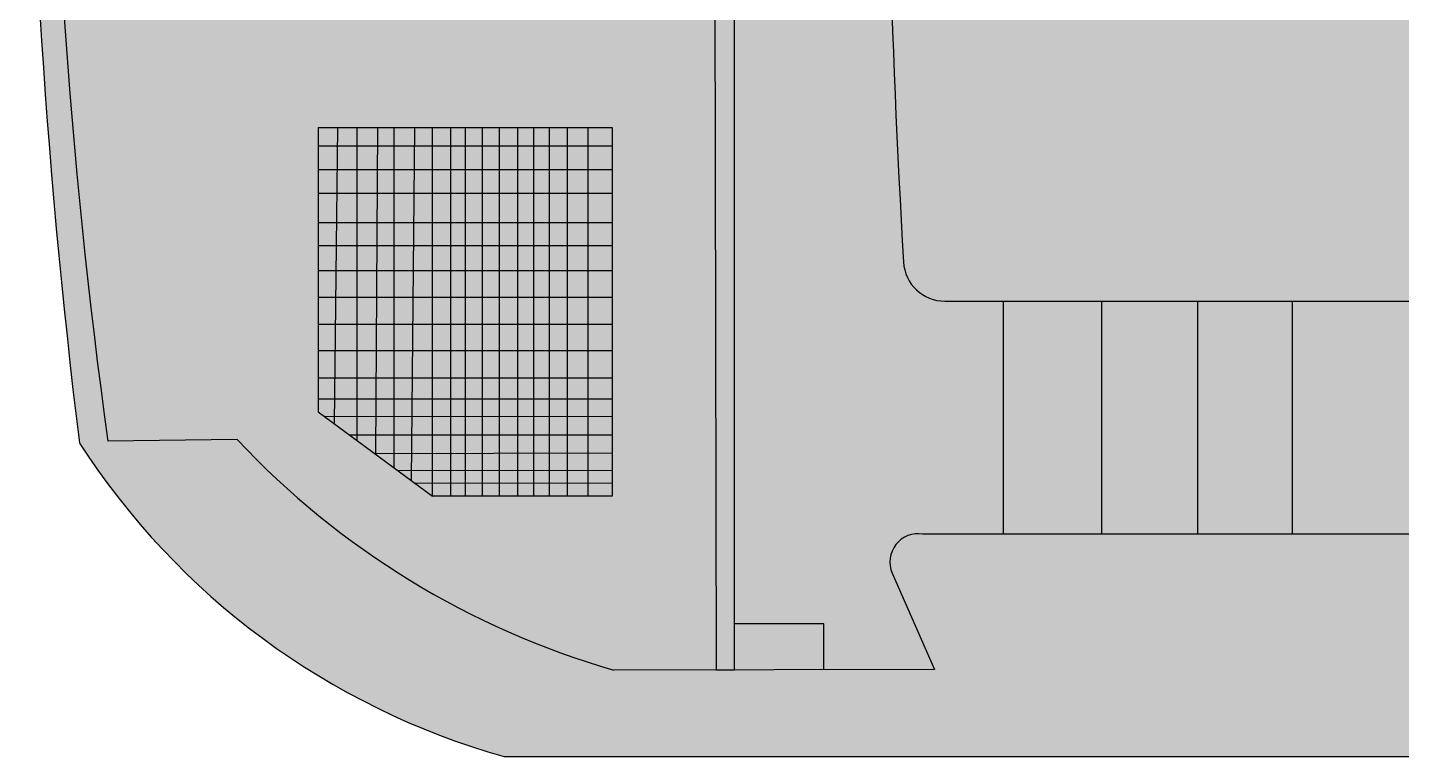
# Model space of a CAD drawing. Header units: millimetres. Extents: x 22013 to 1095811, y 1491 to 706158.
# Drawn here: x 32577 to 102226, y 198323 to 235288 of the extents above; entities that cross this region are included whole.
import ezdxf

# ---------------------------------------------------------------- set-up
doc = ezdxf.new("R2010")
doc.units = ezdxf.units.MM

msp = doc.modelspace()

# ---------------------------------------------------------------- hatches: boundary and pattern name
at = {"true_color": 0x212121}
h = msp.add_hatch(color=250, dxfattribs=at)
h.dxf.hatch_style = 1
h.paths.add_polyline_path([(431862, 211063, 0.16636), (491266, 255226, 0.295748), (492096, 258550, 0.124558), (450374, 296687, 0.075296), (395544, 312493, 0.019114), (299986, 317003), (57752, 317003, 0.195651), (35430, 301384, 0.062895), (35208, 214220, 0.182814), (56732, 198323), (307433, 198323, 0.014471), (376490, 201182, 0.05775)])
h.paths.add_polyline_path([(43199, 214403), (36648, 214306, -0.068953), (36734, 301271), (43967, 301271, -0.178262), (63648, 312237), (78733, 312237), (76159, 307450, 0.473331), (77810, 305527), (107017, 305860), (112918, 311081), (112918, 311981), (145027, 311981), (160514, 312682), (160514, 314311), (332923, 314279), (368746, 312872), (401369, 308243, -0.189437), (483199, 259952), (483199, 255305, -0.161208), (423965, 213668, -0.080725), (339061, 201370), (174256, 200869), (156956, 202464), (114056, 202464), (106777, 209603), (77953, 209603, 0.594095), (76414, 207623), (78546, 202730), (62302, 202701, -0.135089)], flags=16)
at = {"true_color": 0xc8a265}
h = msp.add_hatch(color=33, dxfattribs=at)
h.dxf.hatch_style = 1
h.paths.add_polyline_path([(67289, 312237), (63648, 312237, 0.178262), (43967, 301271), (36734, 301271, 0.068953), (36648, 214306), (43199, 214403, 0.135089), (62302, 202701), (67488, 202710)])
h.paths.add_polyline_path([(47313, 230214), (62220, 230214), (62220, 211527), (53113, 211527), (47313, 215806)], flags=16)
h.paths.add_polyline_path([(60974, 229289), (60974, 212173), (52017, 212175), (52024, 212827), (51161, 212828), (51161, 213670), (50213, 213666), (50219, 214625), (49289, 214625), (49289, 215560), (48135, 215561), (48276, 229289)], flags=0)
h.paths.add_polyline_path([(59944, 228067), (59944, 216458), (53113, 216458), (53113, 228067)], flags=0)
h.paths.add_polyline_path([(59022, 226879), (59022, 217511), (54027, 217511), (54027, 226879)], flags=0)
h.paths.add_polyline_path([(58239, 225386), (58239, 218902), (54774, 218902), (54774, 225386)], flags=0)
h.paths.add_polyline_path([(57424, 224231), (57424, 220226), (55623, 220226), (55623, 224231)], flags=0)
h.paths.add_polyline_path([(47600, 243822), (47600, 271067), (62398, 271067), (62398, 243822)], flags=16)
h.paths.add_polyline_path([(48499, 270284), (61381, 270284), (61381, 244898), (48499, 244898)], flags=0)
h.paths.add_polyline_path([(49539, 269430), (60341, 269430), (60341, 245752), (49539, 245752)], flags=0)
h.paths.add_polyline_path([(50538, 268391), (59363, 268391), (59363, 246611), (50538, 246611)], flags=0)
h.paths.add_polyline_path([(51578, 267537), (58323, 267537), (58323, 247464), (51578, 247464)], flags=0)
h.paths.add_polyline_path([(52534, 266633), (57345, 266633), (57345, 248413), (52534, 248413)], flags=0)
h.paths.add_polyline_path([(53574, 265779), (56305, 265779), (56305, 249267), (53574, 249267)], flags=0)
h.paths.add_polyline_path([(54372, 264875), (55413, 264875), (55413, 250171), (54372, 250171)], flags=0)
h.paths.add_polyline_path([(47692, 284859), (47692, 299095), (52407, 303651), (62872, 303651), (62872, 284859)], flags=16)
h.paths.add_polyline_path([(48566, 299940), (49333, 299940), (49332, 300681), (50049, 300681), (50049, 301373), (50629, 301373), (50628, 301932), (51238, 301932), (51238, 302522), (51869, 302522), (51869, 303132), (62347, 303132), (62347, 285398), (48566, 285398)], flags=0)
h.paths.add_polyline_path([(52407, 299095), (61776, 299095), (61776, 285945), (52407, 285945)], flags=0)
h.paths.add_polyline_path([(52999, 298414), (61036, 298414), (61036, 286640), (52999, 286640)], flags=0)
h.paths.add_polyline_path([(53637, 297699), (60330, 297699), (60330, 287355), (53637, 287355)], flags=0)
h.paths.add_polyline_path([(54341, 297004), (59590, 297004), (59590, 288037), (54341, 288037)], flags=0)
h.paths.add_polyline_path([(55079, 296347), (58884, 296347), (58884, 288766), (55079, 288766)], flags=0)
h.paths.add_polyline_path([(55783, 295665), (58245, 295665), (58245, 289460), (55783, 289460)], flags=0)
h.paths.add_polyline_path([(56487, 294950), (57639, 294950), (57639, 290176), (56487, 290176)], flags=0)
h = msp.add_hatch(color=33, dxfattribs=at)
h.dxf.hatch_style = 1
h.paths.add_polyline_path([(68415, 312237), (67289, 312237), (67488, 202710), (68415, 202712)])
h = msp.add_hatch(color=33, dxfattribs=at)
h.dxf.hatch_style = 1
h.paths.add_polyline_path([(81922, 305574), (77810, 305527, -0.473331), (76159, 307450), (78733, 312237), (73678, 312237), (72672, 310079), (68415, 310079), (68415, 205053), (72946, 205053), (72946, 202720), (78546, 202730), (76414, 207623, -0.594095), (77953, 209603), (82041, 209603), (82041, 221412), (79083, 221412, -0.397668), (76979, 223400, -0.028093), (76935, 291466, -0.398043), (79040, 293457), (81922, 293457)])
at = {"true_color": 0xffffff}
h = msp.add_hatch(color=7, dxfattribs=at)
h.dxf.hatch_style = 1
h.paths.add_polyline_path([(73678, 312237), (68415, 312237), (68415, 310079), (72672, 310079)])
h.paths.add_polyline_path([(72946, 205053), (68415, 205053), (68415, 202712), (72946, 202720)])
at = {"true_color": 0xc8a265}
h = msp.add_hatch(color=33, dxfattribs=at)
h.dxf.hatch_style = 1
h.paths.add_polyline_path([(192597, 292196), (204050, 303150), (314075, 302492), (314091, 305230), (323983, 301971), (325354, 301971), (325354, 297137), (345260, 297137), (345260, 305731), (354025, 305731), (354025, 297137), (354680, 297137), (354680, 292931), (362727, 292931), (362727, 277718), (354680, 277747), (354681, 261944, -0.120521), (355654, 262182), (366120, 262182), (365835, 309307, 0.000081), (365528, 309376), (330908, 309166), (330908, 312554), (312729, 312554, -0.361539), (311283, 310875), (191420, 311789), (191419, 307177), (184843, 300957), (178875, 294751), (144347, 294751), (144347, 297588), (145371, 297588), (145371, 308445), (144381, 308445), (144381, 311981), (112918, 311981), (112918, 311081), (107017, 305860), (96748, 305743), (96748, 293457), (117255, 293457), (118439, 293457), (118439, 291540), (118439, 284571), (134058, 284571), (133854, 278349), (137128, 278349), (137128, 283459, -0.414214), (139236, 285568), (143296, 285568, -0.414214), (145404, 283459), (145404, 278349), (150265, 278349), (156274, 278349, -0.400961), (158380, 276337), (158618, 271101, -0.427592), (156512, 268897), (151206, 268897), (151206, 267146), (156381, 267146, -0.414214), (158489, 265038), (158489, 260278, -0.414214), (156381, 258170), (151752, 258170), (151752, 256946), (156442, 256946, -0.414214), (158550, 254838), (158550, 250442, -0.414214), (156442, 248334), (150670, 248334), (150670, 246095), (156337, 246343, -0.44468), (158538, 244117), (158243, 238939, -0.397621), (156138, 236951), (145491, 236951), (145491, 229533), (137919, 229533), (137143, 237173), (133967, 237173), (134145, 232475, -0.425356), (132038, 230287), (119101, 230287), (119101, 229774), (119101, 223520, -0.414214), (116992, 221412), (96687, 221412), (96687, 209603), (106777, 209603), (114056, 202464), (144462, 202464), (144462, 206999), (145424, 206999), (145424, 218122), (144247, 218122), (144247, 219949), (179581, 219949), (192004, 208020), (192004, 203693), (310776, 203282), (311171, 203264), (311203, 212463), (205272, 211129), (192597, 222759)])
h.paths.add_polyline_path([(116272, 207645), (115164, 205138), (110015, 207413), (111123, 209920), (116045, 207745)], flags=16)
h.paths.add_polyline_path([(116193, 308049), (111799, 305109), (110212, 307563), (114570, 310474)], flags=16)
h = msp.add_hatch(color=33, dxfattribs=at)
h.dxf.hatch_style = 1
h.paths.add_polyline_path([(96748, 305743), (91974, 305689), (91974, 293457), (96748, 293457)])
h.paths.add_polyline_path([(91974, 305689), (86985, 305632), (86985, 293457), (91974, 293457)])
h.paths.add_polyline_path([(86985, 305632), (81922, 305574), (81922, 293457), (86985, 293457)])
h.paths.add_polyline_path([(87014, 221412), (82041, 221412), (82041, 209603), (87014, 209603)])
h.paths.add_polyline_path([(91878, 221412), (87014, 221412), (87014, 209603), (91878, 209603)])
h.paths.add_polyline_path([(96687, 221412), (91878, 221412), (91878, 209603), (96687, 209603)])
at = {"true_color": 0x212121}
h = msp.add_hatch(color=250, dxfattribs=at)
h.dxf.hatch_style = 1
h.paths.add_polyline_path([(105454, 289637), (118439, 289637), (118439, 291540), (118439, 293457), (117255, 293457), (79040, 293457, 0.398043), (76935, 291466, 0.028093), (76979, 223400, 0.397668), (79083, 221412), (116992, 221412, 0.414214), (119101, 223520), (119101, 225977), (105030, 225977, -0.04431)])
at = {"true_color": 0xc8a265}
h = msp.add_hatch(color=33, dxfattribs=at)
h.dxf.hatch_style = 1
h.paths.add_polyline_path([(60974, 226879), (59944, 226879), (59944, 225386), (60974, 225386)])
h.paths.add_polyline_path([(59022, 226879), (58239, 226879), (58239, 225386), (59022, 225386)])
h.paths.add_polyline_path([(57424, 226879), (56507, 226879), (56507, 225386), (57424, 225386)])
h.paths.add_polyline_path([(55623, 226879), (54774, 226879), (54774, 225386), (55623, 225386)])
h.paths.add_polyline_path([(54027, 226879), (53113, 226879), (53113, 225386), (54027, 225386)])
h.paths.add_polyline_path([(52160, 226879), (51161, 226879), (51161, 225386), (52145, 225386)])
h.paths.add_polyline_path([(50301, 226879), (49289, 226879), (49289, 225386), (50291, 225386)])
h.paths.add_polyline_path([(48251, 226879), (47313, 226879), (47313, 225386), (48236, 225386)])
h.paths.add_polyline_path([(49289, 228067), (48263, 228067), (48251, 226879), (49289, 226879)])
h.paths.add_polyline_path([(51161, 228067), (50309, 228067), (50301, 226879), (51161, 226879)])
h.paths.add_polyline_path([(53113, 228067), (52171, 228067), (52160, 226879), (53113, 226879)])
h.paths.add_polyline_path([(54774, 228067), (54027, 228067), (54027, 226879), (54774, 226879)])
h.paths.add_polyline_path([(56507, 228067), (55623, 228067), (55623, 226879), (56507, 226879)])
h.paths.add_polyline_path([(58239, 228067), (57424, 228067), (57424, 226879), (58239, 226879)])
h.paths.add_polyline_path([(59944, 228067), (59022, 228067), (59022, 226879), (59944, 226879)])
h.paths.add_polyline_path([(62220, 228067), (60974, 228067), (60974, 226879), (62220, 226879)])
h.paths.add_polyline_path([(60974, 229289), (59944, 229289), (59944, 228067), (60974, 228067)])
h.paths.add_polyline_path([(59022, 229289), (58239, 229289), (58239, 228067), (59022, 228067)])
h.paths.add_polyline_path([(57424, 229289), (56507, 229289), (56507, 228067), (57424, 228067)])
h.paths.add_polyline_path([(55623, 229289), (54774, 229289), (54774, 228067), (55623, 228067)])
h.paths.add_polyline_path([(54027, 229289), (53113, 229289), (53113, 228067), (54027, 228067)])
h.paths.add_polyline_path([(52183, 229289), (51161, 229289), (51161, 228067), (52171, 228067)])
h.paths.add_polyline_path([(50317, 229289), (49289, 229289), (49289, 228067), (50309, 228067)])
h.paths.add_polyline_path([(48276, 229289), (47313, 229289), (47313, 228067), (48263, 228067)])
h.paths.add_polyline_path([(49289, 230214), (48285, 230214), (48276, 229289), (49289, 229289)])
h.paths.add_polyline_path([(51161, 230214), (50324, 230214), (50317, 229289), (51161, 229289)])
h.paths.add_polyline_path([(53113, 230214), (52192, 230214), (52183, 229289), (53113, 229289)])
h.paths.add_polyline_path([(54774, 230214), (54027, 230214), (54027, 229289), (54774, 229289)])
h.paths.add_polyline_path([(56507, 230214), (55623, 230214), (55623, 229289), (56507, 229289)])
h.paths.add_polyline_path([(58239, 230214), (57424, 230214), (57424, 229289), (58239, 229289)])
h.paths.add_polyline_path([(59944, 230214), (59022, 230214), (59022, 229289), (59944, 229289)])
h.paths.add_polyline_path([(62220, 230214), (60974, 230214), (60974, 229289), (62220, 229289)])
at = {"true_color": 0x000000}
h = msp.add_hatch(color=18, dxfattribs=at)
h.dxf.hatch_style = 1
h.paths.add_polyline_path([(48285, 230214), (47313, 230214), (47313, 229289), (48276, 229289)])
h.paths.add_polyline_path([(49289, 229289), (48276, 229289), (48263, 228067), (49289, 228067)])
h.paths.add_polyline_path([(50324, 230214), (49289, 230214), (49289, 229289), (50317, 229289)])
h.paths.add_polyline_path([(51161, 229289), (50317, 229289), (50309, 228067), (51161, 228067)])
h.paths.add_polyline_path([(52192, 230214), (51161, 230214), (51161, 229289), (52183, 229289)])
h.paths.add_polyline_path([(53113, 229289), (52183, 229289), (52171, 228067), (53113, 228067)])
h.paths.add_polyline_path([(54027, 230214), (53113, 230214), (53113, 229289), (54027, 229289)])
h.paths.add_polyline_path([(54774, 229289), (54027, 229289), (54027, 228067), (54774, 228067)])
h.paths.add_polyline_path([(55623, 230214), (54774, 230214), (54774, 229289), (55623, 229289)])
h.paths.add_polyline_path([(56507, 229289), (55623, 229289), (55623, 228067), (56507, 228067)])
h.paths.add_polyline_path([(57424, 230214), (56507, 230214), (56507, 229289), (57424, 229289)])
h.paths.add_polyline_path([(58239, 229289), (57424, 229289), (57424, 228067), (58239, 228067)])
h.paths.add_polyline_path([(59022, 230214), (58239, 230214), (58239, 229289), (59022, 229289)])
h.paths.add_polyline_path([(59944, 229289), (59022, 229289), (59022, 228067), (59944, 228067)])
h.paths.add_polyline_path([(60974, 230214), (59944, 230214), (59944, 229289), (60974, 229289)])
h.paths.add_polyline_path([(62220, 229289), (60974, 229289), (60974, 228067), (62220, 228067)])
h.paths.add_polyline_path([(60974, 228067), (59944, 228067), (59944, 226879), (60974, 226879)])
h.paths.add_polyline_path([(62220, 226879), (60974, 226879), (60974, 225386), (62220, 225386)])
h.paths.add_polyline_path([(59944, 226879), (59022, 226879), (59022, 225386), (59944, 225386)])
h.paths.add_polyline_path([(59022, 228067), (58239, 228067), (58239, 226879), (59022, 226879)])
h.paths.add_polyline_path([(58239, 226879), (57424, 226879), (57424, 225386), (58239, 225386)])
h.paths.add_polyline_path([(57424, 228067), (56507, 228067), (56507, 226879), (57424, 226879)])
h.paths.add_polyline_path([(56507, 226879), (55623, 226879), (55623, 225386), (56507, 225386)])
h.paths.add_polyline_path([(55623, 228067), (54774, 228067), (54774, 226879), (55623, 226879)])
h.paths.add_polyline_path([(54774, 226879), (54027, 226879), (54027, 225386), (54774, 225386)])
h.paths.add_polyline_path([(54027, 228067), (53113, 228067), (53113, 226879), (54027, 226879)])
h.paths.add_polyline_path([(53113, 226879), (52160, 226879), (52145, 225386), (53113, 225386)])
h.paths.add_polyline_path([(52171, 228067), (51161, 228067), (51161, 226879), (52160, 226879)])
h.paths.add_polyline_path([(51161, 226879), (50301, 226879), (50291, 225386), (51161, 225386)])
h.paths.add_polyline_path([(50309, 228067), (49289, 228067), (49289, 226879), (50301, 226879)])
h.paths.add_polyline_path([(49289, 226879), (48251, 226879), (48236, 225386), (49289, 225386)])
h.paths.add_polyline_path([(48263, 228067), (47313, 228067), (47313, 226879), (48251, 226879)])
at = {"true_color": 0xc8a265}
h = msp.add_hatch(color=33, dxfattribs=at)
h.dxf.hatch_style = 1
h.paths.add_polyline_path([(60974, 224231), (59944, 224231), (59944, 222942), (60974, 222942)])
h.paths.add_polyline_path([(59022, 224231), (58239, 224231), (58239, 222942), (59022, 222942)])
h.paths.add_polyline_path([(59944, 225386), (59022, 225386), (59022, 224231), (59944, 224231)])
h.paths.add_polyline_path([(62220, 225386), (60974, 225386), (60974, 224231), (62220, 224231)])
h.paths.add_polyline_path([(57424, 224231), (56507, 224231), (56507, 222942), (57424, 222942)])
h.paths.add_polyline_path([(56507, 225386), (55623, 225386), (55623, 224231), (56507, 224231)])
h.paths.add_polyline_path([(55623, 224231), (54774, 224231), (54774, 222942), (55623, 222942)])
h.paths.add_polyline_path([(54027, 224231), (53113, 224231), (53113, 222942), (54027, 222942)])
h.paths.add_polyline_path([(53113, 225386), (52145, 225386), (52134, 224231), (53113, 224231)])
h.paths.add_polyline_path([(52134, 224231), (51161, 224231), (51161, 222942), (52122, 222942)])
h.paths.add_polyline_path([(50284, 224231), (49289, 224231), (49289, 222942), (50275, 222942)])
h.paths.add_polyline_path([(49289, 225386), (48236, 225386), (48224, 224231), (49289, 224231)])
h.paths.add_polyline_path([(48224, 224231), (47313, 224231), (47313, 222942), (48211, 222942)])
h.paths.add_polyline_path([(54774, 225386), (54027, 225386), (54027, 224231), (54774, 224231)])
h.paths.add_polyline_path([(51161, 225386), (50291, 225386), (50284, 224231), (51161, 224231)])
h.paths.add_polyline_path([(58239, 225386), (57424, 225386), (57424, 224231), (58239, 224231)])
at = {"true_color": 0x000000}
h = msp.add_hatch(color=18, dxfattribs=at)
h.dxf.hatch_style = 1
h.paths.add_polyline_path([(48236, 225386), (47313, 225386), (47313, 224231), (48224, 224231)])
h.paths.add_polyline_path([(49289, 224231), (48224, 224231), (48211, 222942), (49289, 222942)])
h.paths.add_polyline_path([(50275, 222942), (49289, 222942), (49289, 221618), (50266, 221618)])
h.paths.add_polyline_path([(51161, 221618), (50266, 221618), (50257, 220226), (51161, 220226)])
h.paths.add_polyline_path([(52122, 222942), (51161, 222942), (51161, 221618), (52109, 221618)])
h.paths.add_polyline_path([(53113, 224231), (52134, 224231), (52122, 222942), (53113, 222942)])
h.paths.add_polyline_path([(54027, 225386), (53113, 225386), (53113, 224231), (54027, 224231)])
h.paths.add_polyline_path([(51161, 224231), (50284, 224231), (50275, 222942), (51161, 222942)])
h.paths.add_polyline_path([(50291, 225386), (49289, 225386), (49289, 224231), (50284, 224231)])
h.paths.add_polyline_path([(53113, 221618), (52109, 221618), (52095, 220226), (53113, 220226)])
h.paths.add_polyline_path([(54027, 222942), (53113, 222942), (53113, 221618), (54027, 221618)])
h.paths.add_polyline_path([(54774, 224231), (54027, 224231), (54027, 222942), (54774, 222942)])
h.paths.add_polyline_path([(55623, 225386), (54774, 225386), (54774, 224231), (55623, 224231)])
h.paths.add_polyline_path([(54774, 221618), (54027, 221618), (54027, 220226), (54774, 220226)])
h.paths.add_polyline_path([(55623, 222942), (54774, 222942), (54774, 221618), (55623, 221618)])
h.paths.add_polyline_path([(56507, 224231), (55623, 224231), (55623, 222942), (56507, 222942)])
h.paths.add_polyline_path([(57424, 225386), (56507, 225386), (56507, 224231), (57424, 224231)])
h.paths.add_polyline_path([(56507, 221618), (55623, 221618), (55623, 220226), (56507, 220226)])
h.paths.add_polyline_path([(57424, 222942), (56507, 222942), (56507, 221618), (57424, 221618)])
h.paths.add_polyline_path([(58239, 224231), (57424, 224231), (57424, 222942), (58239, 222942)])
h.paths.add_polyline_path([(59022, 225386), (58239, 225386), (58239, 224231), (59022, 224231)])
h.paths.add_polyline_path([(58239, 221618), (57424, 221618), (57424, 220226), (58239, 220226)])
h.paths.add_polyline_path([(59022, 222942), (58239, 222942), (58239, 221618), (59022, 221618)])
h.paths.add_polyline_path([(59944, 224231), (59022, 224231), (59022, 222942), (59944, 222942)])
h.paths.add_polyline_path([(60974, 225386), (59944, 225386), (59944, 224231), (60974, 224231)])
h.paths.add_polyline_path([(59944, 221618), (59022, 221618), (59022, 220226), (59944, 220226)])
h.paths.add_polyline_path([(60974, 222942), (59944, 222942), (59944, 221618), (60974, 221618)])
h.paths.add_polyline_path([(62220, 224231), (60974, 224231), (60974, 222942), (62220, 222942)])
h.paths.add_polyline_path([(49289, 221618), (48197, 221618), (48183, 220226), (49289, 220226)])
h.paths.add_polyline_path([(48211, 222942), (47313, 222942), (47313, 221618), (48197, 221618)])
h.paths.add_polyline_path([(52145, 225386), (51161, 225386), (51161, 224231), (52134, 224231)])
h.paths.add_polyline_path([(48183, 220226), (47313, 220226), (47313, 218902), (48169, 218902)])
h.paths.add_polyline_path([(50257, 220226), (49289, 220226), (49289, 218902), (50248, 218902)])
h.paths.add_polyline_path([(52095, 220226), (51161, 220226), (51161, 218902), (52082, 218902)])
h.paths.add_polyline_path([(54027, 220226), (53113, 220226), (53113, 218902), (54027, 218902)])
h.paths.add_polyline_path([(55623, 220226), (54774, 220226), (54774, 218902), (55623, 218902)])
h.paths.add_polyline_path([(57424, 220226), (56507, 220226), (56507, 218902), (57424, 218902)])
h.paths.add_polyline_path([(59022, 220226), (58239, 220226), (58239, 218902), (59022, 218902)])
h.paths.add_polyline_path([(60974, 220226), (59944, 220226), (59944, 218902), (60974, 218902)])
h.paths.add_polyline_path([(62220, 221618), (60974, 221618), (60974, 220226), (62220, 220226)])
at = {"true_color": 0xc8a265}
h = msp.add_hatch(color=33, dxfattribs=at)
h.dxf.hatch_style = 1
h.paths.add_polyline_path([(48197, 221618), (47313, 221618), (47313, 220226), (48183, 220226)])
h.paths.add_polyline_path([(50266, 221618), (49289, 221618), (49289, 220226), (50257, 220226)])
h.paths.add_polyline_path([(49289, 222942), (48211, 222942), (48197, 221618), (49289, 221618)])
h.paths.add_polyline_path([(52109, 221618), (51161, 221618), (51161, 220226), (52095, 220226)])
h.paths.add_polyline_path([(53113, 222942), (52122, 222942), (52109, 221618), (53113, 221618)])
h.paths.add_polyline_path([(54027, 221618), (53113, 221618), (53113, 220226), (54027, 220226)])
h.paths.add_polyline_path([(55623, 221618), (54774, 221618), (54774, 220226), (55623, 220226)])
h.paths.add_polyline_path([(56507, 222942), (55623, 222942), (55623, 221618), (56507, 221618)])
h.paths.add_polyline_path([(57424, 221618), (56507, 221618), (56507, 220226), (57424, 220226)])
h.paths.add_polyline_path([(59022, 221618), (58239, 221618), (58239, 220226), (59022, 220226)])
h.paths.add_polyline_path([(59944, 222942), (59022, 222942), (59022, 221618), (59944, 221618)])
h.paths.add_polyline_path([(60974, 221618), (59944, 221618), (59944, 220226), (60974, 220226)])
h.paths.add_polyline_path([(58239, 222942), (57424, 222942), (57424, 221618), (58239, 221618)])
h.paths.add_polyline_path([(54774, 222942), (54027, 222942), (54027, 221618), (54774, 221618)])
h.paths.add_polyline_path([(51161, 222942), (50275, 222942), (50266, 221618), (51161, 221618)])
h = msp.add_hatch(color=33, dxfattribs=at)
h.dxf.hatch_style = 1
h.paths.add_polyline_path([(62220, 222942), (60974, 222942), (60974, 221618), (62220, 221618)])
h = msp.add_hatch(color=33, dxfattribs=at)
h.dxf.hatch_style = 1
h.paths.add_polyline_path([(48169, 218902), (47313, 218902), (47313, 217511), (48155, 217511)])
h.paths.add_polyline_path([(50248, 218902), (49289, 218902), (49289, 217511), (50239, 217511)])
h.paths.add_polyline_path([(52082, 218902), (51161, 218902), (51161, 217511), (52069, 217511)])
h.paths.add_polyline_path([(54027, 218902), (53113, 218902), (53113, 217511), (54027, 217511)])
h.paths.add_polyline_path([(55623, 218902), (54774, 218902), (54774, 217511), (55623, 217511)])
h.paths.add_polyline_path([(57424, 218902), (56507, 218902), (56507, 217511), (57424, 217511)])
h.paths.add_polyline_path([(59022, 218902), (58239, 218902), (58239, 217511), (59022, 217511)])
h.paths.add_polyline_path([(60974, 218902), (59944, 218902), (59944, 217511), (60974, 217511)])
h.paths.add_polyline_path([(62220, 220226), (60974, 220226), (60974, 218902), (62220, 218902)])
h.paths.add_polyline_path([(59944, 220226), (59022, 220226), (59022, 218902), (59944, 218902)])
h.paths.add_polyline_path([(58239, 220226), (57424, 220226), (57424, 218902), (58239, 218902)])
h.paths.add_polyline_path([(56507, 220226), (55623, 220226), (55623, 218902), (56507, 218902)])
h.paths.add_polyline_path([(54774, 220226), (54027, 220226), (54027, 218902), (54774, 218902)])
h.paths.add_polyline_path([(53113, 220226), (52095, 220226), (52082, 218902), (53113, 218902)])
h.paths.add_polyline_path([(51161, 220226), (50257, 220226), (50248, 218902), (51161, 218902)])
h.paths.add_polyline_path([(49289, 220226), (48183, 220226), (48169, 218902), (49289, 218902)])
at = {"true_color": 0x000000}
h = msp.add_hatch(color=18, dxfattribs=at)
h.dxf.hatch_style = 1
h.paths.add_polyline_path([(48155, 217511), (47313, 217511), (47313, 216458), (48144, 216458)])
h.paths.add_polyline_path([(49289, 218902), (48169, 218902), (48155, 217511), (49289, 217511)])
h.paths.add_polyline_path([(51161, 218902), (50248, 218902), (50239, 217511), (51161, 217511)])
h.paths.add_polyline_path([(53113, 218902), (52082, 218902), (52069, 217511), (53113, 217511)])
h.paths.add_polyline_path([(54774, 218902), (54027, 218902), (54027, 217511), (54774, 217511)])
h.paths.add_polyline_path([(56507, 218902), (55623, 218902), (55623, 217511), (56507, 217511)])
h.paths.add_polyline_path([(58239, 218902), (57424, 218902), (57424, 217511), (58239, 217511)])
h.paths.add_polyline_path([(59944, 218902), (59022, 218902), (59022, 217511), (59944, 217511)])
h.paths.add_polyline_path([(62220, 218902), (60974, 218902), (60974, 217511), (62220, 217511)])
h.paths.add_polyline_path([(60974, 217511), (59944, 217511), (59944, 216458), (60974, 216458)])
h.paths.add_polyline_path([(59022, 217511), (58239, 217511), (58239, 216458), (59022, 216458)])
h.paths.add_polyline_path([(57424, 217511), (56507, 217511), (56507, 216458), (57424, 216458)])
h.paths.add_polyline_path([(55623, 217511), (54774, 217511), (54774, 216458), (55623, 216458)])
h.paths.add_polyline_path([(54027, 217511), (53113, 217511), (53113, 216458), (54027, 216458)])
h.paths.add_polyline_path([(52069, 217511), (51161, 217511), (51161, 216458), (52059, 216458)])
h.paths.add_polyline_path([(50239, 217511), (49289, 217511), (49289, 216458), (50232, 216458)])
h.paths.add_polyline_path([(48135, 215561), (47643, 215562), (48131, 215202)])
h.paths.add_polyline_path([(49289, 216458), (48144, 216458), (48135, 215561), (49289, 215560)])
h.paths.add_polyline_path([(50226, 215558), (49289, 215560), (49289, 214625), (50219, 214625)])
h.paths.add_polyline_path([(49289, 214625), (48913, 214625), (49289, 214348)])
h.paths.add_polyline_path([(51161, 216458), (50232, 216458), (50226, 215558), (51161, 215557)])
h.paths.add_polyline_path([(51161, 214624), (50219, 214625), (50213, 213666), (51161, 213670)])
h.paths.add_polyline_path([(52050, 215556), (51161, 215557), (51161, 214624), (52041, 214624)])
h.paths.add_polyline_path([(53113, 216458), (52059, 216458), (52050, 215556), (53113, 215554)])
h.paths.add_polyline_path([(52032, 213673), (51161, 213670), (51161, 212967), (51349, 212828), (52024, 212827)])
h.paths.add_polyline_path([(53113, 214623), (52041, 214624), (52032, 213673), (53113, 213677)])
h.paths.add_polyline_path([(54027, 215553), (53113, 215554), (53113, 214623), (54027, 214622)])
h.paths.add_polyline_path([(54774, 216458), (54027, 216458), (54027, 215553), (54774, 215552)])
h.paths.add_polyline_path([(53113, 212825), (52024, 212827), (52019, 212334), (52235, 212175), (53113, 212174)])
h.paths.add_polyline_path([(54027, 213681), (53113, 213677), (53113, 212825), (54027, 212823)])
h.paths.add_polyline_path([(54774, 214622), (54027, 214622), (54027, 213681), (54774, 213684)])
h.paths.add_polyline_path([(55623, 215551), (54774, 215552), (54774, 214622), (55623, 214622)])
h.paths.add_polyline_path([(56507, 216458), (55623, 216458), (55623, 215551), (56507, 215550)])
h.paths.add_polyline_path([(54027, 212174), (53113, 212174), (53113, 211527), (54027, 211527)])
h.paths.add_polyline_path([(54774, 212822), (54027, 212823), (54027, 212174), (54774, 212174)])
h.paths.add_polyline_path([(55623, 213687), (54774, 213684), (54774, 212822), (55623, 212820)])
h.paths.add_polyline_path([(56507, 214621), (55623, 214622), (55623, 213687), (56507, 213690)])
h.paths.add_polyline_path([(57424, 215548), (56507, 215550), (56507, 214621), (57424, 214621)])
h.paths.add_polyline_path([(58239, 216458), (57424, 216458), (57424, 215548), (58239, 215547)])
h.paths.add_polyline_path([(55623, 212174), (54774, 212174), (54774, 211527), (55623, 211527)])
h.paths.add_polyline_path([(56507, 212819), (55623, 212820), (55623, 212174), (56507, 212174)])
h.paths.add_polyline_path([(57424, 213694), (56507, 213690), (56507, 212819), (57424, 212817)])
h.paths.add_polyline_path([(58239, 214620), (57424, 214621), (57424, 213694), (58239, 213697)])
h.paths.add_polyline_path([(59022, 215546), (58239, 215547), (58239, 214620), (59022, 214620)])
h.paths.add_polyline_path([(59944, 216458), (59022, 216458), (59022, 215546), (59944, 215545)])
h.paths.add_polyline_path([(57424, 212173), (56507, 212174), (56507, 211527), (57424, 211527)])
h.paths.add_polyline_path([(58239, 212816), (57424, 212817), (57424, 212173), (58239, 212173)])
h.paths.add_polyline_path([(59022, 213700), (58239, 213697), (58239, 212816), (59022, 212814)])
h.paths.add_polyline_path([(59944, 214619), (59022, 214620), (59022, 213700), (59944, 213703)])
h.paths.add_polyline_path([(60974, 215544), (59944, 215545), (59944, 214619), (60974, 214619)])
h.paths.add_polyline_path([(62220, 216458), (60974, 216458), (60974, 215544), (62220, 215542)])
h.paths.add_polyline_path([(59022, 212173), (58239, 212173), (58239, 211527), (59022, 211527)])
h.paths.add_polyline_path([(59944, 212813), (59022, 212814), (59022, 212173), (59944, 212173)])
h.paths.add_polyline_path([(60974, 213707), (59944, 213703), (59944, 212813), (60974, 212811)])
h.paths.add_polyline_path([(62220, 214618), (60974, 214619), (60974, 213707), (62220, 213712)])
h.paths.add_polyline_path([(60974, 212173), (59944, 212173), (59944, 211527), (60974, 211527)])
h.paths.add_polyline_path([(62220, 212809), (60974, 212811), (60974, 212173), (62220, 212172)])
at = {"true_color": 0xc8a265}
h = msp.add_hatch(color=33, dxfattribs=at)
h.dxf.hatch_style = 1
h.paths.add_polyline_path([(48144, 216458), (47313, 216458), (47313, 215806), (47643, 215562), (48135, 215561)])
h.paths.add_polyline_path([(50232, 216458), (49289, 216458), (49289, 215560), (50226, 215558)])
h.paths.add_polyline_path([(52059, 216458), (51161, 216458), (51161, 215557), (52050, 215556)])
h.paths.add_polyline_path([(54027, 216458), (53113, 216458), (53113, 215554), (54027, 215553)])
h.paths.add_polyline_path([(55623, 216458), (54774, 216458), (54774, 215552), (55623, 215551)])
h.paths.add_polyline_path([(57424, 216458), (56507, 216458), (56507, 215550), (57424, 215548)])
h.paths.add_polyline_path([(59022, 216458), (58239, 216458), (58239, 215547), (59022, 215546)])
h.paths.add_polyline_path([(60974, 216458), (59944, 216458), (59944, 215545), (60974, 215544)])
h.paths.add_polyline_path([(62220, 217511), (60974, 217511), (60974, 216458), (62220, 216458)])
h.paths.add_polyline_path([(59944, 217511), (59022, 217511), (59022, 216458), (59944, 216458)])
h.paths.add_polyline_path([(58239, 217511), (57424, 217511), (57424, 216458), (58239, 216458)])
h.paths.add_polyline_path([(56507, 217511), (55623, 217511), (55623, 216458), (56507, 216458)])
h.paths.add_polyline_path([(54774, 217511), (54027, 217511), (54027, 216458), (54774, 216458)])
h.paths.add_polyline_path([(53113, 217511), (52069, 217511), (52059, 216458), (53113, 216458)])
h.paths.add_polyline_path([(51161, 217511), (50239, 217511), (50232, 216458), (51161, 216458)])
h.paths.add_polyline_path([(49289, 217511), (48155, 217511), (48144, 216458), (49289, 216458)])
h = msp.add_hatch(color=33, dxfattribs=at)
h.dxf.hatch_style = 1
h.paths.add_polyline_path([(62220, 212172), (60974, 212173), (60974, 211527), (62220, 211527)])
h.paths.add_polyline_path([(59944, 212173), (59022, 212173), (59022, 211527), (59944, 211527)])
h.paths.add_polyline_path([(58239, 212173), (57424, 212173), (57424, 211527), (58239, 211527)])
h.paths.add_polyline_path([(56507, 212174), (55623, 212174), (55623, 211527), (56507, 211527)])
h.paths.add_polyline_path([(54774, 212174), (54027, 212174), (54027, 211527), (54774, 211527)])
h.paths.add_polyline_path([(53113, 212174), (52235, 212175), (53113, 211527)])
h.paths.add_polyline_path([(52024, 212827), (51349, 212828), (52019, 212334)])
h.paths.add_polyline_path([(54027, 212823), (53113, 212825), (53113, 212174), (54027, 212174)])
h.paths.add_polyline_path([(55623, 212820), (54774, 212822), (54774, 212174), (55623, 212174)])
h.paths.add_polyline_path([(57424, 212817), (56507, 212819), (56507, 212174), (57424, 212173)])
h.paths.add_polyline_path([(59022, 212814), (58239, 212816), (58239, 212173), (59022, 212173)])
h.paths.add_polyline_path([(60974, 212811), (59944, 212813), (59944, 212173), (60974, 212173)])
h.paths.add_polyline_path([(62220, 213712), (60974, 213707), (60974, 212811), (62220, 212809)])
h.paths.add_polyline_path([(59944, 213703), (59022, 213700), (59022, 212814), (59944, 212813)])
h.paths.add_polyline_path([(58239, 213697), (57424, 213694), (57424, 212817), (58239, 212816)])
h.paths.add_polyline_path([(56507, 213690), (55623, 213687), (55623, 212820), (56507, 212819)])
h.paths.add_polyline_path([(54774, 213684), (54027, 213681), (54027, 212823), (54774, 212822)])
h.paths.add_polyline_path([(53113, 213677), (52032, 213673), (52024, 212827), (53113, 212825)])
h.paths.add_polyline_path([(51161, 213670), (50213, 213666), (51161, 212967)])
h.paths.add_polyline_path([(50219, 214625), (49289, 214625), (49289, 214348), (50213, 213666)])
h.paths.add_polyline_path([(52041, 214624), (51161, 214624), (51161, 213670), (52032, 213673)])
h.paths.add_polyline_path([(54027, 214622), (53113, 214623), (53113, 213677), (54027, 213681)])
h.paths.add_polyline_path([(55623, 214622), (54774, 214622), (54774, 213684), (55623, 213687)])
h.paths.add_polyline_path([(57424, 214621), (56507, 214621), (56507, 213690), (57424, 213694)])
h.paths.add_polyline_path([(59022, 214620), (58239, 214620), (58239, 213697), (59022, 213700)])
h.paths.add_polyline_path([(60974, 214619), (59944, 214619), (59944, 213703), (60974, 213707)])
h.paths.add_polyline_path([(62220, 215542), (60974, 215544), (60974, 214619), (62220, 214618)])
h.paths.add_polyline_path([(59944, 215545), (59022, 215546), (59022, 214620), (59944, 214619)])
h.paths.add_polyline_path([(58239, 215547), (57424, 215548), (57424, 214621), (58239, 214620)])
h.paths.add_polyline_path([(56507, 215550), (55623, 215551), (55623, 214622), (56507, 214621)])
h.paths.add_polyline_path([(54774, 215552), (54027, 215553), (54027, 214622), (54774, 214622)])
h.paths.add_polyline_path([(53113, 215554), (52050, 215556), (52041, 214624), (53113, 214623)])
h.paths.add_polyline_path([(51161, 215557), (50226, 215558), (50219, 214625), (51161, 214624)])
h.paths.add_polyline_path([(49289, 215560), (48135, 215561), (48131, 215202), (48913, 214625), (49289, 214625)])

# ---------------------------------------------------------------- linework, layer by layer
at = {"color": 18, "true_color": 0x000000}
for p, q in [((67289, 312237), (67488, 202710)), ((68415, 202712), (68415, 312237)), ((47313, 230214), (62220, 230214)), ((47313, 230214), (47313, 215806)), ((48285, 230214), (48131, 215202)), ((49289, 214348), (49289, 230214)), ((50324, 230214), (50213, 213666)), ((51161, 212967), (51161, 230214)), ((52192, 230214), (52019, 212334)), ((53113, 211527), (53113, 230214)), ((54027, 230214), (54027, 211527)), ((54774, 211527), (54774, 230214)), ((55623, 230214), (55623, 211527)), ((56507, 211527), (56507, 230214)), ((57424, 230214), (57424, 211527)), ((58239, 211527), (58239, 230214)), ((59022, 230214), (59022, 211527)), ((59944, 211527), (59944, 230214)), ((60974, 230214), (60974, 211527)), ((62220, 230214), (62220, 211527)), ((47313, 229289), (62220, 229289)), ((62220, 228067), (47313, 228067)), ((47313, 226879), (62220, 226879)), ((62220, 225386), (47313, 225386)), ((47313, 224231), (62220, 224231)), ((62220, 222942), (47313, 222942)), ((47313, 221618), (62220, 221618)), ((79083, 221412), (116992, 221412)), ((82041, 221412), (82041, 209603)), ((87014, 221412), (87014, 209603)), ((91878, 221412), (91878, 209603)), ((96687, 221412), (96687, 209603)), ((62220, 220226), (47313, 220226)), ((47313, 218902), (62220, 218902)), ((62220, 217511), (47313, 217511)), ((47313, 216458), (62220, 216458)), ((47313, 215806), (53113, 211527)), ((62220, 215542), (47643, 215562)), ((62220, 214618), (48913, 214625)), ((43199, 214403), (36648, 214306)), ((62220, 213712), (50213, 213666)), ((62220, 212809), (51349, 212828)), ((62220, 212172), (52235, 212175)), ((62220, 211527), (53113, 211527)), ((106777, 209603), (77953, 209603)), ((76414, 207623), (78546, 202730)), ((72946, 205053), (68415, 205053)), ((72946, 202720), (72946, 205053)), ((78546, 202730), (62302, 202701)), ((67488, 202710), (68415, 202712)), ((72946, 202720), (72946, 202720)), ((56732, 198323), (307433, 198323))]:
    msp.add_line(p, q, dxfattribs=at)
for centre, radius, start, end in [((380417, 256923), 347839, 172.65631, 187.0518), ((350497, 257477), 316804, 172.05412, 187.83197), ((682199, 257825), 606199, 176.818664, 183.2554), ((79083, 223520), 2108, 183.2554, 270), ((66983, 234722), 37815, 212.83205, 254.27231), ((74013, 243260), 42216, 223.12175, 253.89552), ((77722, 208194), 1428, 80.69355, 203.55094)]:
    msp.add_arc(centre, radius, start, end, dxfattribs=at)

doc.saveas('drawing.dxf')
